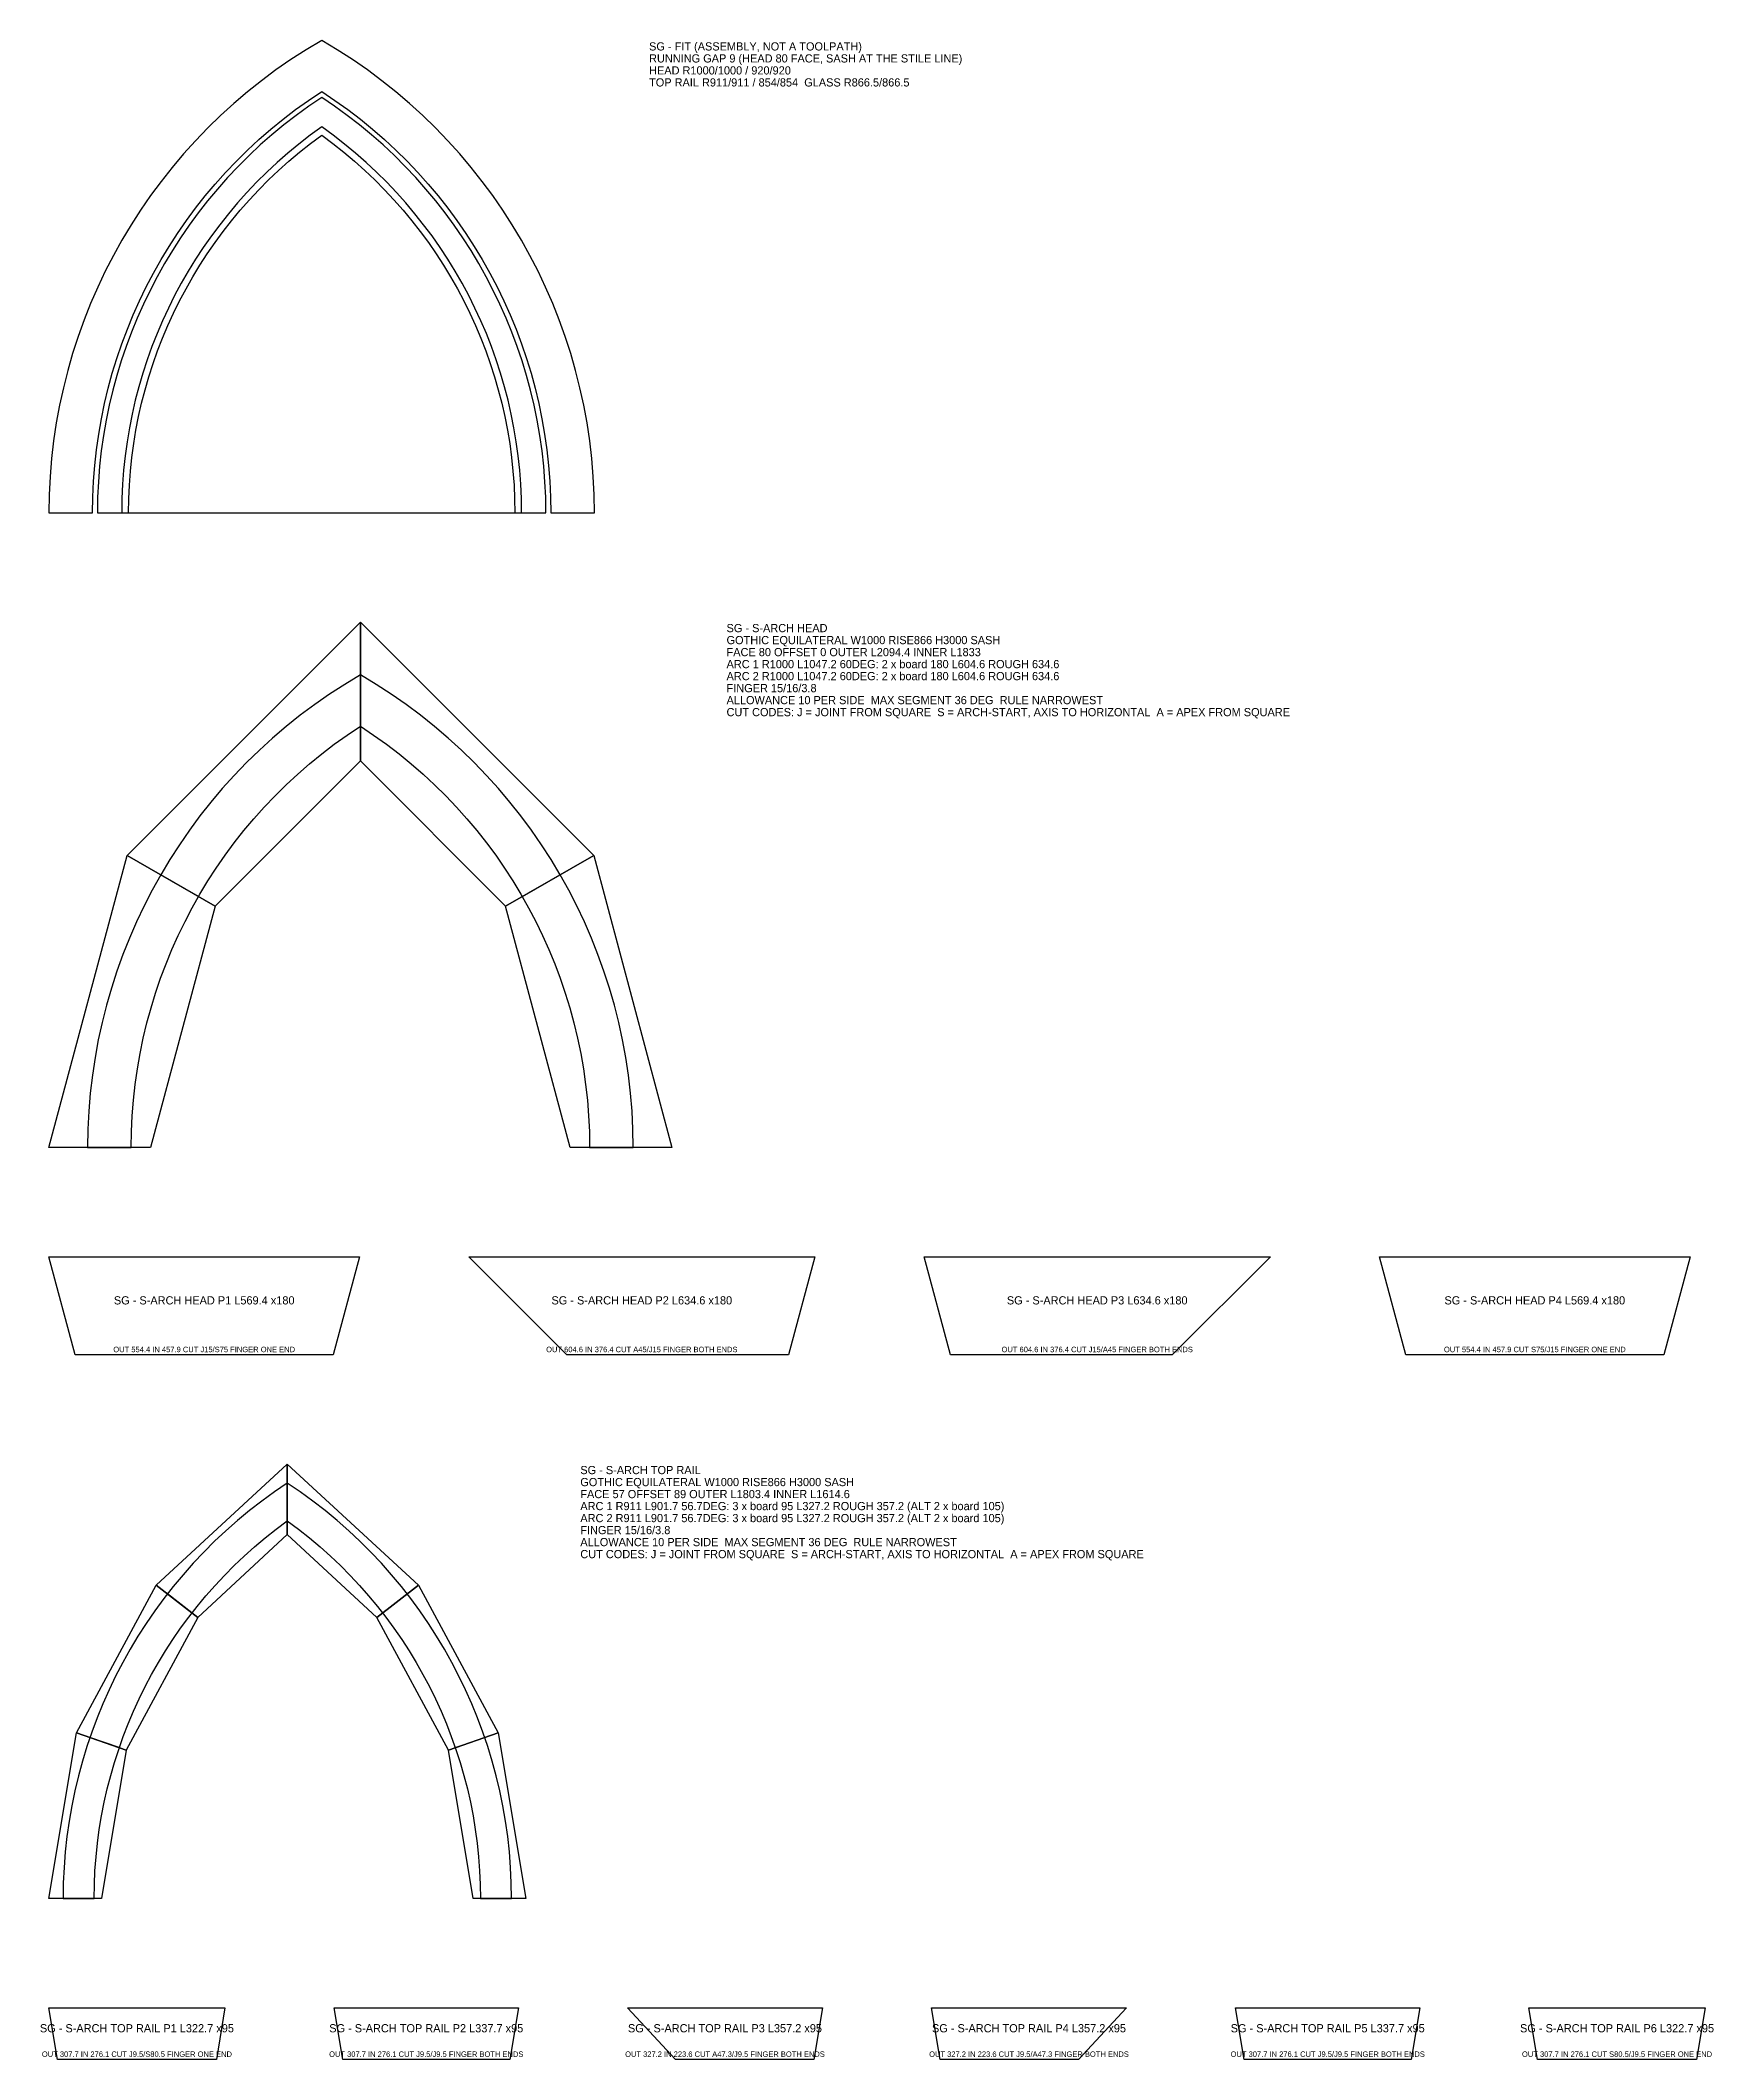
# Model space of a CAD drawing. Extents: x -16 to 3051, y 0 to 3700.
import ezdxf
from ezdxf.enums import TextEntityAlignment as Align

# ---------------------------------------------------------------- set-up
doc = ezdxf.new("R2010")
doc.units = 0
for name, color, linetype in [('ASSEMBLY', 8, 'CONTINUOUS'), ('CONTOUR', 7, 'CONTINUOUS'), ('FINGER', 1, 'CONTINUOUS'), ('FIT', 4, 'CONTINUOUS'), ('PIECES', 5, 'CONTINUOUS'), ('TEXT', 94, 'CONTINUOUS')]:
    doc.layers.add(name, color=color, linetype=linetype)

msp = doc.modelspace()

# ---------------------------------------------------------------- linework, layer by layer
at = {"layer": 'ASSEMBLY'}
for points in [[(570.989327, 2379.87503), (304.868948, 2113.75465), (143.485363, 2206.929506), (570.989327, 2634.433471)], [(837.109707, 2113.75465), (570.989327, 2379.87503), (570.989327, 2634.433471), (998.493292, 2206.929506)], [(304.868948, 2113.75465), (186.349712, 1671.434843), (0, 1671.434843), (143.485363, 2206.929506)], [(955.628942, 1671.434843), (837.109707, 2113.75465), (998.493292, 2206.929506), (1141.978655, 1671.434843)], [(436.991778, 962.0848), (272.792984, 810.354235), (196.703374, 869.392437), (436.991778, 1091.434843)], [(601.190573, 810.354235), (436.991778, 962.0848), (436.991778, 1091.434843), (677.280182, 869.392437)], [(272.792984, 810.354235), (141.651757, 567.367907), (50.538807, 598.569963), (196.703374, 869.392437)], [(732.3318, 567.367907), (601.190573, 810.354235), (677.280182, 869.392437), (823.44475, 598.569963)], [(141.651757, 567.367907), (96.307518, 295), (0, 295), (50.538807, 598.569963)], [(777.676039, 295), (732.3318, 567.367907), (823.44475, 598.569963), (873.983557, 295)]]:
    msp.add_lwpolyline(points, close=True, dxfattribs=at)
at = {"layer": 'CONTOUR'}
for points in [[(1070.989327, 1671.434843, 0.267949), (570.989327, 2537.460246, 0.267949), (70.989327, 1671.434843), (150.989327, 1671.434843, -0.254336), (570.989327, 2443.704226, -0.254336), (990.989327, 1671.434843)], [(847.991778, 295, 0.25263), (436.991778, 1056.525443, 0.25263), (25.991778, 295), (82.991778, 295, -0.240832), (436.991778, 987.326513, -0.240832), (790.991778, 295)]]:
    msp.add_lwpolyline(points, format="xyb", close=True, dxfattribs=at)
at = {"layer": 'FINGER'}
for points in [[(570.989327, 2443.704226), (570.989327, 2537.460246)], [(570.989327, 2443.704226), (570.989327, 2537.460246)], [(274.245956, 2131.434843), (204.963924, 2171.434843)], [(867.732699, 2131.434843), (937.014731, 2171.434843)], [(436.991778, 987.326513), (436.991778, 1056.525443)], [(262.272628, 818.517017), (217.23868, 853.45902)], [(611.710929, 818.517017), (656.744877, 853.45902)], [(129.054233, 571.681988), (75.128659, 590.149053)], [(744.929324, 571.681988), (798.854898, 590.149053)]]:
    msp.add_lwpolyline(points, dxfattribs=at)
at = {"layer": 'FIT'}
for points in [[(1000, 2834.433471, 0.267949), (500, 3700.458875, 0.267949), (0, 2834.433471), (80, 2834.433471, -0.254336), (500, 3606.702854, -0.254336), (920, 2834.433471)], [(911, 2834.433471, 0.25263), (500, 3595.958914, 0.25263), (89, 2834.433471), (146, 2834.433471, -0.240832), (500, 3526.759984, -0.240832), (854, 2834.433471)], [(866.5, 2834.433471, 0.243579), (500, 3542.121432, 0.243579), (133.5, 2834.433471)]]:
    msp.add_lwpolyline(points, format="xyb", close=True, dxfattribs=at)
at = {"layer": 'PIECES'}
for points in [[(521.154015, 1291.434843), (48.230855, 1291.434843), (0, 1471.434843), (569.38487, 1471.434843)], [(1355.73592, 1291.434843), (949.38487, 1291.434843), (769.38487, 1471.434843), (1403.966775, 1471.434843)], [(2058.54868, 1291.434843), (1652.197629, 1291.434843), (1603.966775, 1471.434843), (2238.54868, 1471.434843)], [(2959.702695, 1291.434843), (2486.779534, 1291.434843), (2438.54868, 1471.434843), (3007.93355, 1471.434843)], [(306.93235, 0), (15.81575, 0), (0, 95), (322.7481, 95)], [(844.680451, 0), (538.563851, 0), (522.7481, 95), (860.496201, 95)], [(1401.85219, 0), (1148.282495, 0), (1060.496201, 95), (1417.66794, 95)], [(1887.053385, 0), (1633.48369, 0), (1617.66794, 95), (1974.839679, 95)], [(2496.77203, 0), (2190.65543, 0), (2174.839679, 95), (2512.58778, 95)], [(3019.52013, 0), (2728.40353, 0), (2712.58778, 95), (3035.33588, 95)]]:
    msp.add_lwpolyline(points, close=True, dxfattribs=at)

# ---------------------------------------------------------------- texts
at = {"layer": 'TEXT'}
for s, p in [('SG - FIT (ASSEMBLY, NOT A TOOLPATH)', (1100, 3681.958875)), ('RUNNING GAP 9 (HEAD 80 FACE, SASH AT THE STILE LINE)', (1100, 3659.958875)), ('TOP RAIL R911/911 / 854/854  GLASS R866.5/866.5', (1100, 3615.958875)), ('HEAD R1000/1000 / 920/920', (1100, 3637.958875)), ('SG - S-ARCH HEAD', (1241.978655, 2615.933471)), ('GOTHIC EQUILATERAL W1000 RISE866 H3000 SASH', (1241.978655, 2593.933471)), ('ARC 1 R1000 L1047.2 60DEG: 2 x board 180 L604.6 ROUGH 634.6', (1241.978655, 2549.933471)), ('FACE 80 OFFSET 0 OUTER L2094.4 INNER L1833', (1241.978655, 2571.933471)), ('ARC 2 R1000 L1047.2 60DEG: 2 x board 180 L604.6 ROUGH 634.6', (1241.978655, 2527.933471)), ('FINGER 15/16/3.8', (1241.978655, 2505.933471)), ('ALLOWANCE 10 PER SIDE  MAX SEGMENT 36 DEG  RULE NARROWEST', (1241.978655, 2483.933471)), ('CUT CODES: J = JOINT FROM SQUARE  S = ARCH-START, AXIS TO HORIZONTAL  A = APEX FROM SQUARE', (1241.978655, 2461.933471)), ('SG - S-ARCH TOP RAIL', (973.983557, 1072.934843)), ('GOTHIC EQUILATERAL W1000 RISE866 H3000 SASH', (973.983557, 1050.934843)), ('FACE 57 OFFSET 89 OUTER L1803.4 INNER L1614.6', (973.983557, 1028.934843)), ('ARC 1 R911 L901.7 56.7DEG: 3 x board 95 L327.2 ROUGH 357.2 (ALT 2 x board 105)', (973.983557, 1006.934843)), ('ARC 2 R911 L901.7 56.7DEG: 3 x board 95 L327.2 ROUGH 357.2 (ALT 2 x board 105)', (973.983557, 984.934843)), ('FINGER 15/16/3.8', (973.983557, 962.934843)), ('ALLOWANCE 10 PER SIDE  MAX SEGMENT 36 DEG  RULE NARROWEST', (973.983557, 940.934843)), ('CUT CODES: J = JOINT FROM SQUARE  S = ARCH-START, AXIS TO HORIZONTAL  A = APEX FROM SQUARE', (973.983557, 918.934843))]:
    msp.add_text(s, height=15, dxfattribs=at).set_placement(p)
for s, height, p in [('SG - S-ARCH HEAD P1 L569.4 x180', 15, (284.692435, 1391.434843)), ('SG - S-ARCH HEAD P2 L634.6 x180', 15, (1086.675822, 1391.434843)), ('SG - S-ARCH HEAD P3 L634.6 x180', 15, (1921.257727, 1391.434843)), ('SG - S-ARCH HEAD P4 L569.4 x180', 15, (2723.241115, 1391.434843)), ('OUT 554.4 IN 457.9 CUT J15/S75 FINGER ONE END', 10, (284.692435, 1301.434843)), ('OUT 604.6 IN 376.4 CUT A45/J15 FINGER BOTH ENDS', 10, (1086.675822, 1301.434843)), ('OUT 604.6 IN 376.4 CUT J15/A45 FINGER BOTH ENDS', 10, (1921.257727, 1301.434843)), ('OUT 554.4 IN 457.9 CUT S75/J15 FINGER ONE END', 10, (2723.241115, 1301.434843)), ('SG - S-ARCH TOP RAIL P1 L322.7 x95', 15, (161.37405, 57.5)), ('SG - S-ARCH TOP RAIL P2 L337.7 x95', 15, (691.622151, 57.5)), ('SG - S-ARCH TOP RAIL P3 L357.2 x95', 15, (1239.082071, 57.5)), ('SG - S-ARCH TOP RAIL P4 L357.2 x95', 15, (1796.25381, 57.5)), ('SG - S-ARCH TOP RAIL P5 L337.7 x95', 15, (2343.71373, 57.5)), ('SG - S-ARCH TOP RAIL P6 L322.7 x95', 15, (2873.96183, 57.5)), ('OUT 307.7 IN 276.1 CUT J9.5/S80.5 FINGER ONE END', 10, (161.37405, 10)), ('OUT 307.7 IN 276.1 CUT J9.5/J9.5 FINGER BOTH ENDS', 10, (691.622151, 10)), ('OUT 327.2 IN 223.6 CUT A47.3/J9.5 FINGER BOTH ENDS', 10, (1239.082071, 10)), ('OUT 327.2 IN 223.6 CUT J9.5/A47.3 FINGER BOTH ENDS', 10, (1796.25381, 10)), ('OUT 307.7 IN 276.1 CUT J9.5/J9.5 FINGER BOTH ENDS', 10, (2343.71373, 10)), ('OUT 307.7 IN 276.1 CUT S80.5/J9.5 FINGER ONE END', 10, (2873.96183, 10))]:
    msp.add_text(s, height=height, dxfattribs=at).set_placement(p, align=Align.MIDDLE_CENTER)

doc.saveas('drawing.dxf')
